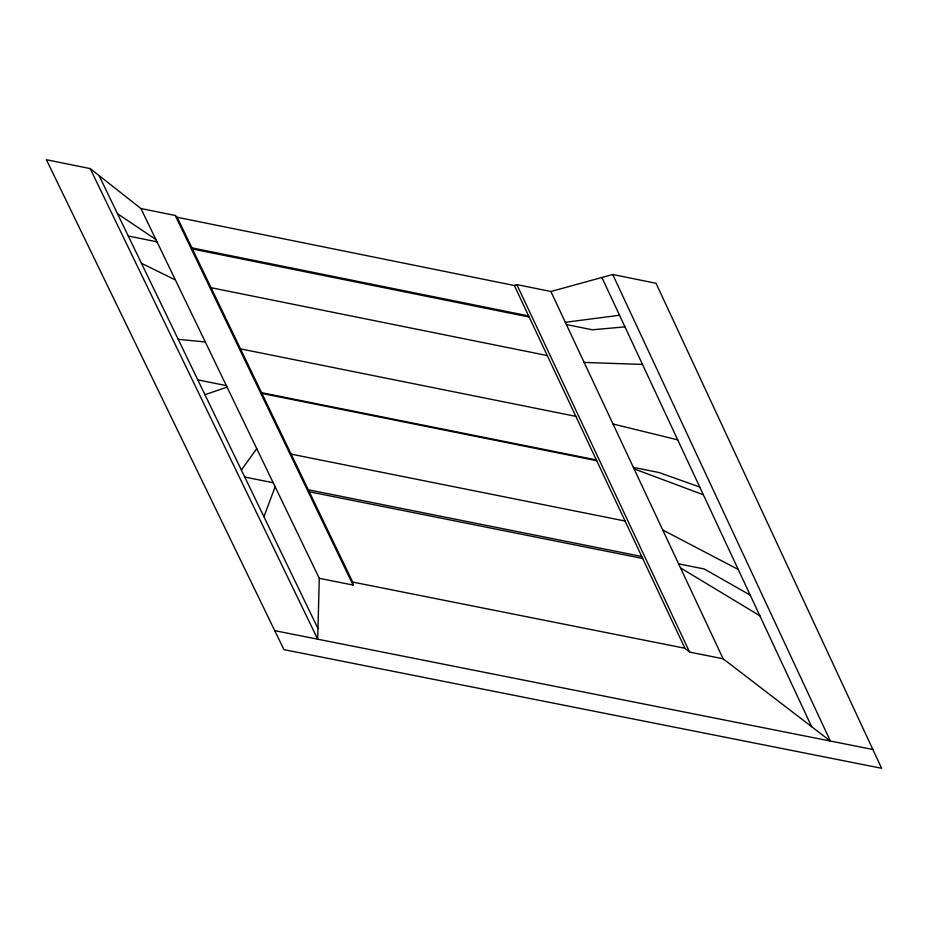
<?xml version="1.0" encoding="UTF-8"?>
<svg xmlns="http://www.w3.org/2000/svg" width="928" height="928" viewBox="0 0 928 928"><rect width="100%" height="100%" fill="white"/><g stroke="black" fill="none" stroke-linecap="round" stroke-linejoin="round"><path stroke-width="1.39" d="M140.94 208.533L319.29 578.318L317.689 639.195L90.178 168.594L46.4 159.72L283.945 649.635L881.6 768.28L656.05 283.284L612.735 274.502L550.884 291.496L516.838 284.606L514.344 285.511L177.178 217.268L175.218 215.47L140.94 208.533L90.178 168.594M263.912 516.699L275.152 486.794M241.361 470.032L256.754 448.642M204.96 394.702L227.07 387.127M565.326 322.306L619.533 315.253M624.973 326.888L592.273 329.788L566.382 324.556M584.141 362.43L642.501 364.437M178.199 339.335L205.285 341.945M177.178 217.268L352.71 582.065L684.922 648.266L689.597 652.094L723.132 658.787L830.363 741.043L612.735 274.502M319.29 578.318L353.069 585.046L352.71 582.065M274.746 630.657L872.865 749.488M240.491 348.87L575.882 416.37M197.792 379.877L226.351 385.607M261.58 392.683L596.368 459.94M633.36 467.376L659.112 472.549L699.747 487.038M261.94 393.437L596.716 460.682M291.148 454.128L625.101 521.037M244.76 477.062L273.203 482.746M308.293 489.775L641.758 556.487M678.612 563.853L704.259 568.992L750.207 595.103M309.256 491.77L642.698 558.47M191.899 247.857L528.647 315.926M128.273 236.014L156.994 241.814M192.432 248.982L529.169 317.04M211.074 287.703L547.288 355.552M613.025 424.003L677.707 439.849M634.068 468.872L703.343 494.752M141.45 263.285L175.38 279.943M662.731 529.981L738.236 569.467M680.502 567.878L759.846 615.751M117.485 213.695L155.892 239.54M99.076 175.601L317.968 628.558M175.218 215.47L353.069 585.046M550.884 291.496L723.132 658.787M516.838 284.606L689.597 652.094M514.344 285.511L684.922 648.266M601.901 277.484L811.64 726.682"/></g></svg>
